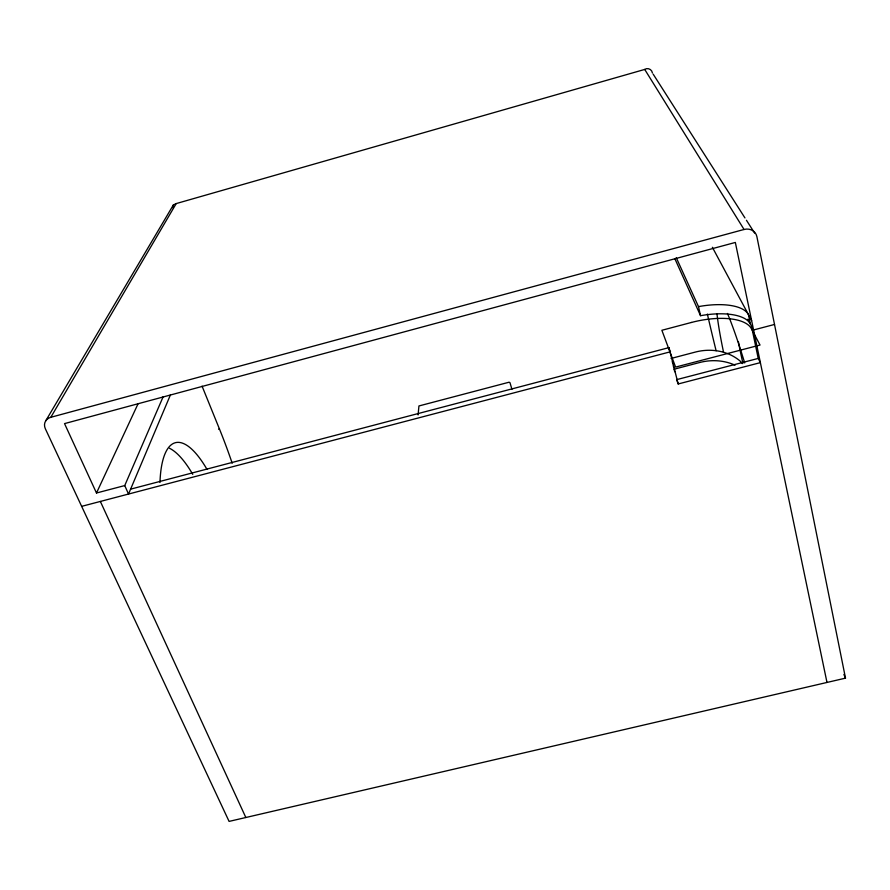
<?xml version="1.0" encoding="UTF-8"?>
<svg xmlns="http://www.w3.org/2000/svg" width="890" height="890" viewBox="0 0 890 890"><rect width="100%" height="100%" fill="white"/><g stroke="black" fill="none" stroke-linecap="round" stroke-linejoin="round"><path stroke-width="1.33" d="M418.089 414.918L418.934 405.962L509.091 382.211L509.97 382.667L511.95 389.297M170.468 394.804L128.538 494.05L124.734 485.573L163.159 396.718M124.734 485.573L96.487 493.004L138.039 403.826M644.705 69.42L744.051 229.475A11.258 10.135 -31.4 0 1 756.889 236.629L845.5 678.147L229.086 821.403L45.357 428.791A10.669 8.978 22.5 0 1 50.808 417.299L176.209 203.576L644.638 69.453C647.609 67.329 651.97 69.364 652.403 72.947M176.209 203.576L173.361 204.945L45.679 420.926M173.361 204.945L172.849 207.682M50.808 417.299L744.051 229.475M218.573 429.225L219.452 428.991A241.735 79.9 76.1 0 1 232.19 463.234M130.608 489.155L668.957 347.623L678.191 383.968L760.372 362.63L758.224 358.425L751.438 325.94L747.889 319.232M81.658 506.354L670.504 351.761M753.574 329.956L774.511 324.461M671.082 358.447L695.257 352.095A49.428 43.41 -19.7 0 1 739.924 360.873L742.516 363.587M674.042 369.228L699.585 362.53A50.274 43.966 -19.4 0 1 735.051 365.189M676.611 379.652L758.224 358.425M653.149 74.115L744.952 217.928M746.443 220.264L754.653 233.124M712.378 247.287L751.605 320.489M96.487 493.004L64.536 423.607L735.34 242.447L826.988 682.452M100.359 501.448L245.84 817.51M676.244 257.633L698.494 306.616L700.541 315.694A53.189 21.749 -13 0 1 750.381 323.949L748.423 314.548A53.356 21.494 -13.1 0 0 698.494 306.616M674.92 258.834L700.541 315.694M843.898 674.442L845.5 678.147M202.063 386.138L219.452 428.991M676.801 380.186L677.602 382.344M677.691 382.611L678.191 383.968M668.957 347.623L669.925 351.661M672.328 361.718L672.807 363.721M673.285 365.723L673.763 367.726M674.231 369.717L674.709 371.709M716.116 350.76A253.739 24.075 75.1 0 1 707.372 314.081M742.883 363.209A109.848 11.314 75 0 1 738.389 341.66M723.592 352.44A109.692 9.89 75.1 0 1 716.984 313.892M727.453 313.458A109.692 9.89 75.1 0 1 744.707 362.953M159.978 482.469A104.809 33.008 76.2 0 1 206.992 469.375M169.501 448.271A104.675 34.187 76.3 0 1 192.752 474.359M691.486 322.447L661.871 330.279L675.599 367.092L760.027 345.042L751.36 328.621A53.1 21.883 -12.9 0 0 691.486 322.447"/></g></svg>
